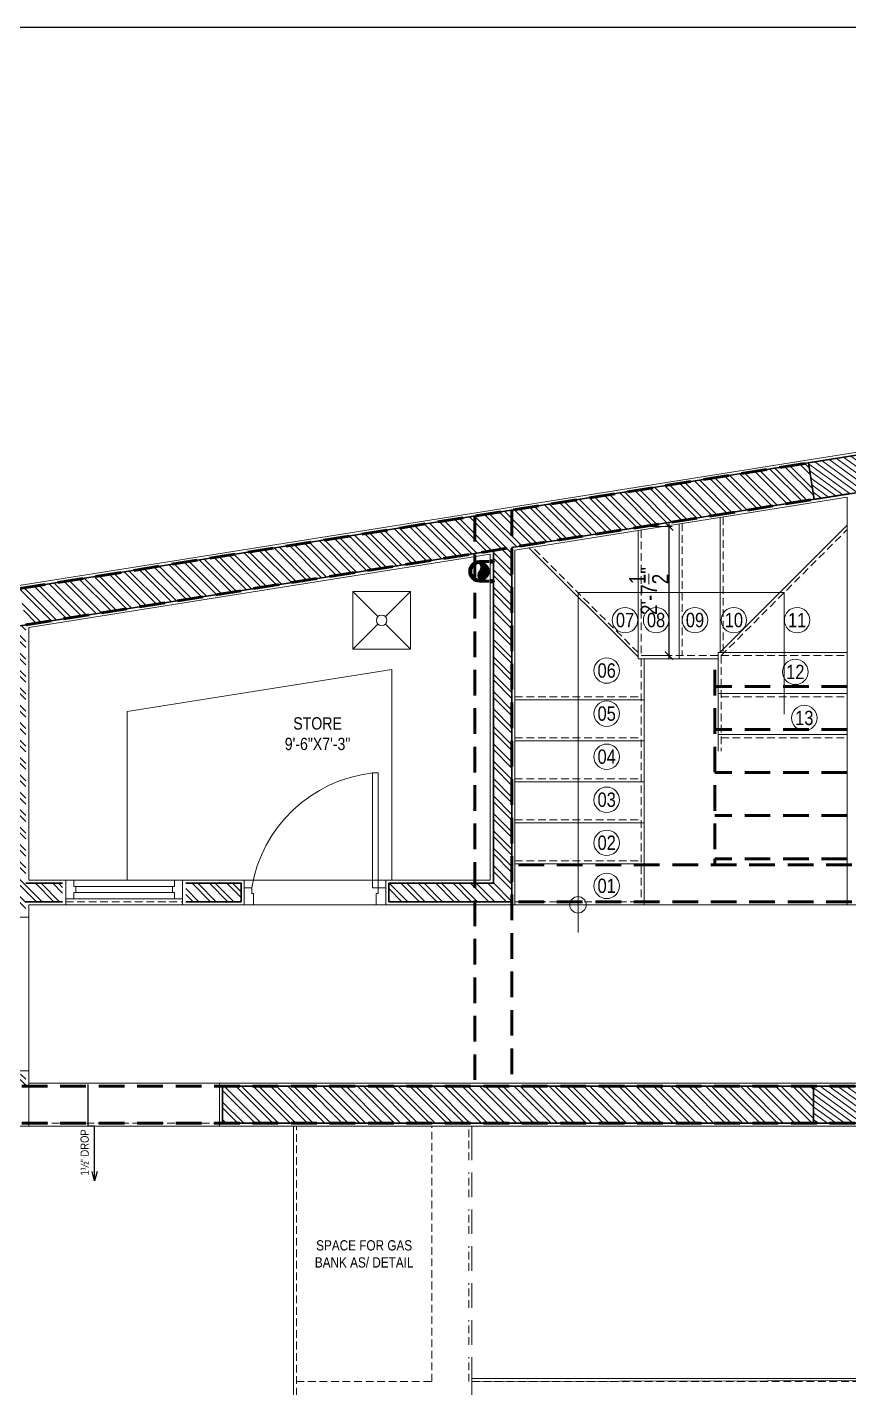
# Model space of a CAD drawing. Header units: inches. Extents: x -190799 to -189704, y -49100 to -46985.
# Drawn here: x -190444.7 to -190244.5, y -47316.9 to -46985.1 of the extents above; entities that cross this region are included whole.
import ezdxf

# ---------------------------------------------------------------- set-up
doc = ezdxf.new("R2010")
doc.units = ezdxf.units.IN
doc.header["$LTSCALE"] = 25
doc.header["$MEASUREMENT"] = 0
doc.header["$PDMODE"] = 3
doc.linetypes.add('DASHED2', pattern=[0.375, 0.25, -0.125])
doc.layers.get('0').update_dxf_attribs({"lineweight": 0})
doc.layers.get('Defpoints').update_dxf_attribs({"lineweight": 0})
for name, color, linetype, lineweight in [('COLUMN', 1, 'Continuous', 30), ('COLUMNHATCH', 8, 'Continuous', 0), ('CWS', 180, 'Continuous', 18), ('elevation', 6, 'Continuous', 9), ('hidden', 7, 'DASHED2', 5), ('LVL. TEXT', 22, 'Continuous', 5), ('PLASTER LINE', 1, 'Continuous', 5), ('PP-BEAM', 104, 'DASHED2', 50), ('PP-ROOM 2', 3, 'Continuous', 13), ('PP-ROOM 3', 3, 'Continuous', 13), ('PP-ROOM 4', 3, 'Continuous', 13), ('PP-WALL', 7, 'Continuous', 30), ('SANITARY', 212, 'Continuous', 5), ('sechatch', 8, 'Continuous', 0), ('SH - ANGLE SUPPORT', 7, 'Continuous', 30), ('TEXT', 7, 'Continuous', 13), ('TOILET ELE', 7, 'Continuous', 13), ('WIN', 22, 'Continuous', 0), ('wwp', 3, 'Continuous', 20)]:
    doc.layers.add(name, color=color, linetype=linetype, lineweight=lineweight)
doc.layers.add('PP-OUTER ', color=3, linetype='Continuous')
doc.layers.add('SH- WWP', color=92, linetype='Continuous')
doc.styles.add('RAJ', font='Arial Narrow.ttf')
doc.styles.get("Standard").update_dxf_attribs({"font": 'Arial Narrow.ttf'})
doc.styles.add('WORKING', font='Arial Narrow.ttf', dxfattribs={"height": 4})
doc.dimstyles.new('WORKING', dxfattribs={"dimtxt": 3.5, "dimasz": 1.5, "dimexe": 0.75, "dimexo": 1.5, "dimgap": 0.25, "dimtad": 1, "dimdec": 3, "dimzin": 3, "dimdsep": 46, "dimlunit": 4, "dimtxsty": 'Standard', "dimblk1": 'ARCHTICK', "dimblk2": 'ARCHTICK', "dimsah": 1, "dimcen": 0.09375, "dimdle": 0.75, "dimclrd": 256, "dimclre": 256, "dimclrt": 256, "dimadec": 0, "dimazin": 0, "dimtfac": 1, "dimtdec": 3, "dimtofl": 0, "dimtmove": 1, "dimatfit": 3, "dimldrblk": 'OPEN30', "dimfxl": 1, "dimtolj": 1, "dimtzin": 0, "dimlwe": -1, "dimarcsym": 0})
doc.dimstyles.new('WORKING DIM', dxfattribs={"dimtxt": 4, "dimasz": 2.25, "dimexe": 1, "dimexo": 1, "dimgap": 0.5, "dimtad": 1, "dimzin": 3, "dimdsep": 46, "dimlunit": 4, "dimtxsty": 'RAJ', "dimblk1": 'ARCHTICK', "dimblk2": 'ARCHTICK', "dimsah": 1, "dimcen": 0.09375, "dimdle": 1, "dimclrd": 256, "dimclre": 256, "dimclrt": 256, "dimadec": 0, "dimazin": 0, "dimtfac": 0.7500000500000003, "dimtofl": 0, "dimtmove": 1, "dimatfit": 3, "dimldrblk": 'OPEN30', "dimfxl": 1, "dimtolj": 1, "dimtzin": 0, "dimarcsym": 0})
pattern_1 = [(144.0500546287213, (141.962397418858, -2979.542852115272), (-0.7338478202626239, -1.011912731758918), [])]

# ---------------------------------------------------------------- blocks, each defined once
blk = doc.blocks.new('_ArchTick')
at = {"color": 0, "linetype": 'ByBlock', "const_width": 0.15}
blk.add_lwpolyline([(-0.5, -0.5), (0.5, 0.5)], dxfattribs=at)
blk = doc.blocks.new('_Open30')
at = {"color": 0, "linetype": 'ByBlock', "lineweight": -2}
for p, q in [((-1, 0.26794919), (0, 0)), ((0, 0), (-1, -0.26794919)), ((0, 0), (-1, 0))]:
    blk.add_line(p, q, dxfattribs=at)
blk = doc.blocks.new('*D16')
at = {"layer": 'Defpoints', "color": 0, "ltscale": 30}
for p in [(-190295.1104294671, -47106.86745093769), (-190288.2848914895, -47106.86745093769), (-190295.1104294671, -47138.36745093769)]:
    blk.add_point(p, dxfattribs=at)
at = {"layer": 'TOILET ELE', "ltscale": 30}
for p, q in [((-190293.6104294671, -47106.86745093769), (-190287.5348914895, -47106.86745093769)), ((-190293.6104294671, -47138.36745093769), (-190287.5348914895, -47138.36745093769))]:
    blk.add_line(p, q, dxfattribs=at)
at = {"layer": 'TOILET ELE', "lineweight": -2, "ltscale": 30}
blk.add_line((-190288.2848914895, -47139.11745093769), (-190288.2848914895, -47106.11745093769), dxfattribs=at)
at = {"layer": 'TOILET ELE', "lineweight": -2, "ltscale": 30, "xscale": 2, "yscale": 2, "zscale": 2}
for p, rotation in [((-190288.2848914895, -47106.86745093769), 90), ((-190288.2848914895, -47138.36745093769), 270)]:
    blk.add_blockref('_ArchTick', p, dxfattribs=dict(at, rotation=rotation))
at = {"layer": 'TOILET ELE', "ltscale": 30, "insert": (-190293.2179292339, -47122.61745093769), "char_height": 4, "attachment_point": 5, "rotation": 90}
blk.add_mtext('\\A1;2\'-7{\\H1.000000x;\\S1/2;}"', dxfattribs=at)
blk = doc.blocks.new('BGJ')
at = {"layer": 'SANITARY', "ltscale": 30}
for p, q in [((-182139.6266203189, -47404.21461824173), (-182133.539386323, -47410.30185223762)), ((-182139.6266203189, -47404.21461824172), (-182133.539386323, -47410.3018522376)), ((-182125.6266203189, -47404.21461824173), (-182131.7138543147, -47410.30185223762)), ((-182125.6266203189, -47404.21461824172), (-182131.7138543148, -47410.3018522376)), ((-182133.539386323, -47412.12738424584), (-182139.6266203189, -47418.21461824172)), ((-182133.539386323, -47412.12738424584), (-182139.6266203189, -47418.21461824172)), ((-182131.7138543147, -47412.12738424584), (-182125.6266203189, -47418.21461824172)), ((-182131.7138543148, -47412.12738424584), (-182125.6266203189, -47418.21461824172))]:
    blk.add_line(p, q, dxfattribs=at)
for points in [[(-182139.6266203189, -47404.21461824173), (-182125.6266203189, -47404.21461824173), (-182125.6266203189, -47418.21461824172), (-182139.6266203189, -47418.21461824172)], [(-182139.6266203189, -47404.21461824172), (-182125.6266203189, -47404.21461824172), (-182125.6266203189, -47418.21461824172), (-182139.6266203189, -47418.21461824172)]]:
    blk.add_lwpolyline(points, close=True, dxfattribs=at)
for centre in [(-182132.6266203189, -47411.21461824173), (-182132.6266203189, -47411.21461824172)]:
    blk.add_circle(centre, 1.290846062300261, dxfattribs=at)
blk = doc.blocks.new('*X19')
at = {"color": 0}
for p, q in [((113.6040440224238, 341.4692042597887), (113.7240518539459, 341.5892120913109)), ((113.7279130090329, 341.4162965511011), (114.3176786467903, 342.0060621888587)), ((113.8423566890578, 341.3539635358294), (114.318169125598, 341.8297759723697)), ((113.9481308900426, 341.2829610415177), (114.3186596044057, 341.6534897558808)), ((114.0456951115147, 341.2037485676931), (114.3191500832134, 341.4772035393918)), ((114.1352787081868, 341.1165554690687), (114.3196405620211, 341.3009173229029)), ((114.2169109186877, 341.0214109842728), (114.3201310408288, 341.1246311064139)), ((114.2904245531791, 340.9181479234677), (114.3206215196365, 340.948344889925))]:
    blk.add_line(p, q, dxfattribs=at)
blk = doc.blocks.new('wwp')
at = {"layer": 'SH- WWP', "lineweight": 30}
h = blk.add_hatch(color=256, dxfattribs=at)
edge = h.paths.add_edge_path()
edge.add_ellipse((-188963.3754563629, -47122.30950436633), major_axis=(1.131884257421873, -1.131884257421873), ratio=1, start_angle=96.33861705337148, end_angle=173.6613829472612, ccw=False)
edge.add_ellipse((-188964.3754563629, -47121.05957479056), major_axis=(-1.414213562374951, -1.414213562374951), ratio=0.9999999999973742, start_angle=-44.99999999948568, end_angle=134.9999999993352, ccw=False)
edge.add_ellipse((-188965.3754563629, -47119.80964521479), major_axis=(-1.131884257421873, -1.131884257421873), ratio=1, start_angle=6.338617053256482, end_angle=83.6613829472612)
at = {"layer": 'SH - ANGLE SUPPORT'}
for p, q in [((-188966.945100589, -47121.00102040143, -967.949206592016), (-188966.9451005889, -47123.36744830938, -967.949206592016)), ((-188966.625100589, -47121.0768013093, -967.949206592016), (-188966.625100589, -47123.36744830938, -967.949206592016)), ((-188962.1258349506, -47121.0768013093, -967.949206592016), (-188962.1258349506, -47123.36744830938, -967.949206592016)), ((-188961.8058349506, -47121.00102040143, -967.949206592016), (-188961.8058349507, -47123.36744830938, -967.949206592016)), ((-188967.1687652276, -47123.66238844802, -967.949206592016), (-188967.1687652276, -47123.72282921278, -967.949206592016)), ((-188967.1687652276, -47123.72282921278, -967.949206592016), (-188967.1360786725, -47123.75551576802, -967.949206592016)), ((-188966.4341225053, -47123.75551576802, -967.949206592016), (-188967.1360786725, -47123.75551576802, -967.949206592016)), ((-188967.1315142996, -47123.76039828241, -967.949206592016), (-188967.1315142996, -47124.10291341733, -967.949206592016)), ((-188967.1315142996, -47124.10291341733, -967.949206592016), (-188967.0570124436, -47124.1774152733, -967.949206592016)), ((-188966.5135068758, -47124.1774152733, -967.949206592016), (-188967.0570124436, -47124.1774152733, -967.949206592016)), ((-188966.9452954529, -47124.54103884092, -967.949206592016), (-188966.8926726456, -47124.59366164822, -967.949206592016)), ((-188966.9452596596, -47124.54107463412, -967.949206592016), (-188966.9452596596, -47124.1774152733, -967.949206592016)), ((-188966.9451005889, -47121.7496627559, -967.949206592016), (-188966.625100589, -47121.7496627559, -967.949206592016)), ((-188966.945100589, -47121.7496627559, -967.949206592016), (-188966.625100589, -47121.7496627559, -967.949206592016)), ((-188966.6154823462, -47122.23079238151, -967.949206592016), (-188966.9354823462, -47122.23079238151, -967.949206592016)), ((-188966.6154823462, -47122.23079238151, -967.949206592016), (-188966.9354823462, -47122.23079238151, -967.949206592016)), ((-188966.8928853954, -47123.75551576802, -967.949206592016), (-188966.8928853954, -47124.0257062045, -967.949206592016)), ((-188966.677882467, -47124.59366164822, -967.949206592016), (-188966.8926726456, -47124.59366164822, -967.949206592016)), ((-188966.6252596597, -47124.54103884092, -967.949206592016), (-188966.677882467, -47124.59366164822, -967.949206592016)), ((-188966.6776344645, -47124.02628598741, -967.949206592016), (-188966.6776344645, -47123.75551576802, -967.949206592016)), ((-188966.6252596597, -47124.54103884092, -967.949206592016), (-188966.6252596597, -47124.1774152733, -967.949206592016)), ((-188966.4390050198, -47124.10291341733, -967.949206592016), (-188966.5135068758, -47124.1774152733, -967.949206592016)), ((-188966.4014359502, -47123.7228292129, -967.949206592016), (-188966.4390050198, -47123.76039828241, -967.949206592016)), ((-188966.4390050198, -47123.76039828241, -967.949206592016), (-188966.4390050198, -47124.10291341733, -967.949206592016)), ((-188966.4014359502, -47123.66238844802, -967.949206592016), (-188966.4014359502, -47123.7228292129, -967.949206592016)), ((-188962.3492697575, -47123.66238844802, -967.949206592016), (-188962.3492697575, -47123.7228292129, -967.949206592016)), ((-188962.3492697575, -47123.7228292129, -967.949206592016), (-188962.311700688, -47123.76039828241, -967.949206592016)), ((-188962.3165832024, -47123.75551576802, -967.949206592016), (-188961.6146270353, -47123.75551576802, -967.949206592016)), ((-188962.311700688, -47123.76039828241, -967.949206592016), (-188962.311700688, -47124.10291341733, -967.949206592016)), ((-188962.311700688, -47124.10291341733, -967.949206592016), (-188962.237198832, -47124.1774152733, -967.949206592016)), ((-188962.237198832, -47124.1774152733, -967.949206592016), (-188961.6936932641, -47124.1774152733, -967.949206592016)), ((-188962.1354531934, -47122.23079238151, -967.949206592016), (-188961.8154531934, -47122.23079238151, -967.949206592016)), ((-188961.8058349506, -47121.7496627559, -967.949206592016), (-188962.1258349506, -47121.7496627559, -967.949206592016)), ((-188962.1254460481, -47124.54103884092, -967.949206592016), (-188962.1254460481, -47124.1774152733, -967.949206592016)), ((-188962.1254460481, -47124.54103884092, -967.949206592016), (-188962.0728232407, -47124.59366164822, -967.949206592016)), ((-188962.0730712433, -47124.02628598741, -967.949206592016), (-188962.0730712433, -47123.75551576802, -967.949206592016)), ((-188962.0728232407, -47124.59366164822, -967.949206592016), (-188961.8580330622, -47124.59366164822, -967.949206592016)), ((-188961.8054102548, -47124.54103884092, -967.949206592016), (-188961.8580330622, -47124.59366164822, -967.949206592016)), ((-188961.8578203124, -47123.75551576802, -967.949206592016), (-188961.8578203124, -47124.0257062045, -967.949206592016)), ((-188961.8054460481, -47124.54107463412, -967.949206592016), (-188961.8054460481, -47124.1774152733, -967.949206592016)), ((-188961.6191914081, -47124.10291341733, -967.949206592016), (-188961.6936932641, -47124.1774152733, -967.949206592016)), ((-188961.6191914081, -47123.76039828241, -967.949206592016), (-188961.6191914081, -47124.10291341733, -967.949206592016)), ((-188961.5819404802, -47123.72282921278, -967.949206592016), (-188961.6146270353, -47123.75551576802, -967.949206592016)), ((-188961.5819404802, -47123.66238844802, -967.949206592016), (-188961.5819404802, -47123.72282921278, -967.949206592016))]:
    blk.add_line(p, q, dxfattribs=at)
at = {"layer": 'SH - ANGLE SUPPORT', "lineweight": 30, "ltscale": 30}
for centre, radius, start, end in [((-188964.3754677697, -47121.04750148591, -967.949206592016), 2.570053173803593, 1.03628795968503, 178.963712040315), ((-188964.3754677698, -47121.04744831231, -967.949206592016), 2.249999999973499, 359.1086964157475, 181.0351236707968)]:
    blk.add_arc(centre, radius, start, end, dxfattribs=at)
at = {"layer": 'SH - ANGLE SUPPORT'}
for centre, major_axis, ratio, start_param, end_param in [((-188967.1423703642, -47123.95354966592, -967.949206592016), (-0.1836427452739944, -0.1836427452739943), 0.9999999999368008, 1.321980081508954, 2.080566339232767), ((-188966.8351300095, -47124.4793448635, -967.949206592016), (-0.1705916076496874, 0.1705916076496874), 0.999999999760294, 5.688778807306168, 5.971833700054205), ((-188966.7768625706, -47124.55320004231, -967.949206592016), (-0.1705916076887824, 0.1705916076887824), 0.9999999996600238, 5.688778807161095, 6.270402491256428), ((-188966.7551287335, -47124.55970017021, -967.949206592016), (-0.1344147606365146, 0.1344147606365146), 0.999999999943205, 5.728383428940758, 6.607487426932795), ((-188966.7470185436, -47124.66133378452, -967.949206592016), (-0.1348098848379323, -0.1348098848379323), 0.9999999999832394, 4.157022774644297, 5.034816392267177), ((-188966.6716525393, -47123.995972259, -967.949206592016), (-0.1574100662167231, -0.1574100662167231), 0.9999999999492625, -0.6581166819626016, 0.1674448601924983), ((-188967.1452921522, -47123.80579111862, -967.949206592016), (-0.3609602734330845, -0.3609602734330845), 0.9999999985248337, 1.329768371967712, 1.540798847705387), ((-188967.0542710154, -47124.04949546111, -967.949206592016), (-0.2498462547944095, 0.2498462547944096), 0.9999999997529783, 3.07103540007882, 3.556541279278682), ((-188966.724706899, -47124.63553641643, -967.949206592016), (-0.0704988428573968, 0.0704988428573968), 0.9999999987001688, 5.845023447041205, 6.635131607442305), ((-188967.05242547, -47124.00442618001, -967.949206592016), (-0.3174102309503291, 0.3174102309503292), 0.9999999999057578, 2.957247137274627, 3.531377346261267), ((-188966.9281322283, -47123.95354966592, -967.949206592016), (-0.1836427452988981, -0.1836427452988981), 0.9999999997967158, 1.31702638456285, 2.080566339341388), ((-188967.0456468918, -47124.10160628171, -967.949206592016), (-0.32020012842279, 0.3202001284227902), 0.9999999999894763, 2.954778906754643, 3.562597790826818), ((-188966.6895303963, -47124.81752388892, -967.949206592016), (-0.1705916081115296, -0.1705916081115296), 0.999999998305713, 4.117982481585826, 4.309006795868541), ((-188967.0229994481, -47124.10509882719, -967.949206592016), (-0.3609602731301515, -0.3609602731301514), 0.9999999993591624, 1.329768371829679, 1.678717008386833), ((-188966.9996925391, -47124.14397014401, -967.949206592016), (-0.3609602733034912, -0.3609602733034912), 0.9999999989039782, 1.329768372004166, 1.608853964503214), ((-188966.4283179121, -47123.95354966592, -967.949206592016), (-0.1836427452739943, 0.1836427452739944), 0.9999999999368012, 1.061026314264988, 1.819612572026533), ((-188962.345635089, -47123.39469327271, -967.949206592016), (-0.7483036439644577, -0.7483036439644576), 0.9999999996438159, 3.391710508020425, 3.722963248078924), ((-188962.6738943971, -47123.3116237513, -967.949206592016), (-0.6743739490639936, -0.6743739490639933), 0.9999995311078936, 3.304858807697911, 3.314800786619087), ((-188962.6738943971, -47123.5597619797, -967.949206592016), (-0.6743742929851421, 0.6743742929851421), 0.9999995182274332, 4.875654981909734, 4.885596952026206), ((-188962.6738943971, -47123.79135734731, -967.949206592016), (-0.6743742929851421, 0.6743742929851421), 0.9999995182274332, 4.875654981904773, 4.885596952026206), ((-188961.6648194693, -47121.9045271393, -967.949206592016), (-0.5499938548614107, -0.5499938548614107), 0.9999999996759106, 0.1632660789033545, 0.6092701062675655), ((-188961.6648194693, -47122.15266536758, -967.949206592016), (-0.5499938548614107, -0.5499938548614107), 0.9999999996759106, 0.1632660789033545, 0.609270106273636), ((-188961.6648194693, -47122.38426073521, -967.949206592016), (-0.5499938549968599, 0.5499938549968602), 0.9999999998192924, 1.734062405642048, 2.18006643292402)]:
    blk.add_ellipse(centre, major_axis=major_axis, ratio=ratio, start_param=start_param, end_param=end_param, dxfattribs=at)
at = {"layer": 'SH - ANGLE SUPPORT', "extrusion": (0, 0, -1)}
for centre, major_axis, ratio, start_param, end_param in [((-188967.0861160703, -47121.9045271393, -967.949206592016), (0.5499938548614107, -0.5499938548614107), 0.9999999996759106, 0.1632660788664343, 0.609270106273636), ((-188967.0861160703, -47121.9045271393, -967.949206592016), (0.5499938548614107, -0.5499938548614107), 0.9999999996759106, 0.1632660788664343, 0.609270106273636), ((-188967.0861160703, -47122.15266536758, -967.949206592016), (0.5499938548614107, -0.5499938548614107), 0.9999999996759106, 0.1632660789402746, 0.609270106273636), ((-188967.0861160703, -47122.15266536758, -967.949206592016), (0.5499938548614107, -0.5499938548614107), 0.9999999996759106, 0.1632660789402746, 0.609270106273636), ((-188967.0861160703, -47122.38426073521, -967.949206592016), (0.5499938549968599, 0.5499938549968602), 0.9999999998192924, 1.734062405639007, 2.180066432960775), ((-188967.0861160703, -47122.38426073521, -967.949206592016), (0.5499938549968599, 0.5499938549968602), 0.9999999998192924, 1.734062405639007, 2.180066432960775), ((-188966.4053004505, -47123.39469327271, -967.949206592016), (0.7483036439644577, -0.7483036439644576), 0.9999999996438159, 3.391710508017021, 3.722963248071372), ((-188966.4053004506, -47123.39469327271, -967.949206592016), (0.7483036439644577, -0.7483036439644576), 0.9999999996438159, 3.391710507990375, 3.722963248033285), ((-188966.0770411424, -47123.3116237513, -967.949206592016), (0.6743739490639936, -0.6743739490639933), 0.9999995311078936, 3.304858807710485, 3.314800786631487), ((-188966.0770411425, -47123.3116237513, -967.949206592016), (0.6743739490639936, -0.6743739490639933), 0.9999995311078936, 3.304858807652745, 3.314800786631487), ((-188966.0770411424, -47123.5597619797, -967.949206592016), (0.6743742929851421, 0.6743742929851421), 0.9999995182274332, 4.875654982009986, 4.885596952081814), ((-188966.0770411425, -47123.5597619797, -967.949206592016), (0.6743742929851421, 0.6743742929851421), 0.9999995182274332, 4.875654981979875, 4.885596952051754), ((-188966.0770411424, -47123.79135734731, -967.949206592016), (0.6743742929851421, 0.6743742929851421), 0.9999995182274332, 4.875654982007505, 4.885596952079185), ((-188966.0770411425, -47123.79135734731, -967.949206592016), (0.6743742929851421, 0.6743742929851421), 0.9999995182274332, 4.875654981952245, 4.885596952019065), ((-188962.3223877957, -47123.95354966592, -967.949206592016), (0.1836427452739943, 0.1836427452739944), 0.9999999999368012, 1.061026314357026, 1.819612571944631), ((-188961.7050588159, -47124.10160628171, -967.949206592016), (0.32020012842279, 0.3202001284227902), 0.9999999999894763, 2.954778906754643, 3.562597790696368), ((-188961.7277062596, -47124.10509882719, -967.949206592016), (0.3609602731301515, -0.3609602731301514), 0.9999999993591624, 1.329768371843753, 1.678717008352351), ((-188961.7510131687, -47124.14397014401, -967.949206592016), (0.3609602733034912, -0.3609602733034912), 0.9999999989039782, 1.329768371948801, 1.608853964533869), ((-188961.6982802378, -47124.00442618001, -967.949206592016), (0.3174102309503291, 0.3174102309503292), 0.9999999999057578, 2.957247137274627, 3.531377346273586), ((-188961.8225734794, -47123.95354966592, -967.949206592016), (0.1836427452988981, -0.1836427452988981), 0.9999999997967158, 1.317026384795895, 2.080566339265138), ((-188961.6964346924, -47124.04949546111, -967.949206592016), (0.2498462547944095, 0.2498462547944096), 0.9999999997529783, 3.071035400084627, 3.556541279245475), ((-188962.0611753114, -47124.81752388892, -967.949206592016), (0.1705916081115296, -0.1705916081115296), 0.999999998305713, 4.117982481418323, 4.309006795710234), ((-188962.0259988087, -47124.63553641643, -967.949206592016), (0.0704988428573968, 0.0704988428573968), 0.9999999987001688, 5.845023447041205, 6.635131607456239), ((-188962.0036871641, -47124.66133378452, -967.949206592016), (0.1348098848379323, -0.1348098848379323), 0.9999999999832394, 4.157022774693521, 5.034816392605128), ((-188961.6054135555, -47123.80579111862, -967.949206592016), (0.3609602734330845, -0.3609602734330845), 0.9999999985248337, 1.329768372036687, 1.540798847705387), ((-188961.9955769743, -47124.55970017021, -967.949206592016), (0.1344147606365146, 0.1344147606365146), 0.999999999943205, 5.728383429126805, 6.607487426836458), ((-188962.0790531685, -47123.995972259, -967.949206592016), (0.1574100662167231, -0.1574100662167231), 0.9999999999492625, -0.6581166820825466, 0.1674448598593292), ((-188961.9738431372, -47124.55320004231, -967.949206592016), (0.1705916076887823, 0.1705916076887825), 0.9999999996600238, 5.688778807193481, 6.270402491376283), ((-188961.9155756982, -47124.4793448635, -967.949206592016), (0.1705916076496874, 0.1705916076496874), 0.999999999760294, 5.688778807289975, 5.971833700054205), ((-188961.6083353435, -47123.95354966592, -967.949206592016), (0.1836427452739944, -0.1836427452739943), 0.9999999999368008, 1.321980081508954, 2.080566339232767)]:
    blk.add_ellipse(centre, major_axis=major_axis, ratio=ratio, start_param=start_param, end_param=end_param, dxfattribs=at)
at = {"layer": 'SH- WWP', "lineweight": 30}
for radius in [2.25, 2]:
    blk.add_circle((-188964.3754563629, -47121.05957479056, -967.949206592016), radius, dxfattribs=at)
for centre, start, end in [((-188965.3754563629, -47119.80964521479, -967.949206592016), 231.3386170536718, 308.6613829463283), ((-188963.3754563629, -47122.30950436633, -967.949206592016), 51.33861705367175, 128.6613829463282)]:
    blk.add_arc(centre, 1.600726067880088, start, end, dxfattribs=at)
at = {"layer": 'SH - ANGLE SUPPORT', "extrusion": (0, 0, -1)}
for p, xscale, yscale, zscale, rotation in [((188903.3122304656, -47102.88462784322, 967.949206592016), 0.1862546400225255, 0.1862546400225255, -0.1862546400003328, 270), ((188903.0444702547, -47102.8852076261, 967.949206592016), 0.1862546400225255, 0.1862546400225255, -0.1862546400003328, 270), ((189025.706235453, -47102.8852076261, 967.949206592016), -0.1862546400225255, 0.1862546399643179, -0.1862546400225255, 89.99999999999997), ((189025.4384752421, -47102.88462784322, 967.949206592016), -0.1862546400225255, 0.1862546399643179, -0.1862546400225255, 89.99999999999997)]:
    blk.add_blockref('*X19', p, dxfattribs=dict(at, xscale=xscale, yscale=yscale, zscale=zscale, rotation=rotation))
blk = doc.blocks.new('door')
at = {"layer": 'WIN'}
for points in [[(-188890.4491238233, -47194.61745093694), (-188890.4491238233, -47164.11745093689), (-188891.9491238233, -47164.11745093689), (-188891.9491238233, -47194.61745093694)], [(-188925.9491238234, -47194.61745093905), (-188923.9491238234, -47194.61745093905), (-188923.9491238234, -47196.11745093905), (-188923.4491238235, -47196.11745093905), (-188923.4491238235, -47199.11745093911), (-188923.9491238234, -47199.11745093911), (-188923.9491238234, -47199.11745093911), (-188925.9491238234, -47199.11745093911)], [(-188888.4491238233, -47194.61745093694), (-188890.4491238233, -47194.61745093694), (-188890.4491238233, -47196.11745093694), (-188890.9491238233, -47196.11745093694), (-188890.9491238233, -47199.11745093697), (-188890.4491238233, -47199.11745093697), (-188890.4491238233, -47199.11745093697), (-188888.4491238233, -47199.11745093697)]]:
    blk.add_lwpolyline(points, close=True, dxfattribs=at)
blk.add_arc((-188887.6496071034, -47200.7008141754), 36.80573626990833, 96.70840820480994, 170.4863239469555, dxfattribs=at)
blk = doc.blocks.new('window.')
at = {"layer": 'WIN'}
for p, q in [((-189142.4491238229, -47193.11745093916), (-189166.949123823, -47193.11745093919)), ((-189142.4491238229, -47197.61745093916), (-189166.949123823, -47197.61745093919)), ((-189142.9491238229, -47194.61745093916), (-189166.449123823, -47194.61745093919)), ((-189142.9491238229, -47196.11745093916), (-189166.449123823, -47196.11745093919))]:
    blk.add_line(p, q, dxfattribs=at)
for points in [[(-189168.949123823, -47197.61745093919), (-189168.949123823, -47193.11745093919), (-189166.949123823, -47193.11745093919), (-189166.949123823, -47194.61745093919), (-189166.449123823, -47194.61745093919), (-189166.449123823, -47196.11745093919), (-189166.949123823, -47196.11745093919), (-189166.949123823, -47197.61745093919)], [(-189140.4491238229, -47197.61745093916), (-189140.4491238229, -47193.11745093916), (-189142.4491238229, -47193.11745093916), (-189142.4491238229, -47194.61745093916), (-189142.9491238229, -47194.61745093916), (-189142.9491238229, -47196.11745093916), (-189142.4491238229, -47196.11745093916), (-189142.4491238229, -47197.61745093916)]]:
    blk.add_lwpolyline(points, close=True, dxfattribs=at)

msp = doc.modelspace()

# ---------------------------------------------------------------- hatches: boundary and pattern name
at = {"layer": 'COLUMNHATCH', "ltscale": 5}
h = msp.add_hatch(dxfattribs=at)
h.set_pattern_fill('ANSI31', color=256, scale=10, angle=99.05005462872136, style=0)
h.set_pattern_definition(pattern_1)
h.paths.add_polyline_path([(-190254.3020282708, -47091.37131533215), (-190236.5261048763, -47088.53996451494), (-190235.1104294677, -47097.42792621248), (-190252.8863528622, -47100.25927702971)])
h = msp.add_hatch(dxfattribs=at)
h.set_pattern_fill('ANSI31', color=256, scale=10, angle=99.05005462872136, style=0)
h.set_pattern_definition(pattern_1)
h.paths.add_polyline_path([(-190253.1104294672, -47252.36745093924), (-190235.1104294678, -47252.36745093932), (-190235.1104294678, -47243.36745093933), (-190253.1104294672, -47243.36745093924)])
at = {"layer": 'sechatch', "ltscale": 30}
h = msp.add_hatch(dxfattribs=at)
h.set_pattern_fill('ANSI32,_O', color=256, scale=8, angle=270)
h.set_pattern_definition([(315, (-190346.4826567525, -47195.38941711539), (2.121320343559643, 2.121320343559641), []), (315, (-190346.4826567525, -47196.80363067539), (2.121320343559643, 2.121320343559641), [])])
h.paths.add_polyline_path([(-190335.6104294671, -47193.86745093933), (-190356.6104294671, -47193.86745093933), (-190356.610429467, -47198.36745093932), (-190335.6104294671, -47198.36745093932)], flags=17)
h.paths.add_polyline_path([(-190252.8863528623, -47100.25927702904), (-190254.3020282709, -47091.37131533147), (-190446.5261048758, -47121.98878504954), (-190445.1104294671, -47130.87674674712), (-190331.1104294671, -47112.71881559971), (-190331.1104294671, -47193.86745093933), (-190335.6104294671, -47193.86745093933), (-190335.6104294671, -47198.36745093932), (-190326.6104294671, -47198.36745093932), (-190326.6104294671, -47112.00205515968)])
h.paths.add_polyline_path([(-190462.8863528624, -47133.70809756371), (-190464.302028271, -47124.82013586614), (-190561.9759543678, -47140.37764836579), (-190560.5602789591, -47149.26561006335)])
h.paths.add_polyline_path([(-190406.1104294672, -47193.86745093931), (-190406.1104294672, -47198.36745093933), (-190392.6104294671, -47198.36745093932), (-190392.6104294671, -47193.86745093933)])
h.paths.add_polyline_path([(-190436.1104294667, -47198.36745093932), (-190436.1104294667, -47193.8674509393), (-190445.1104294671, -47193.8674509393), (-190445.1104294671, -47130.87674674716), (-190449.6104294671, -47131.59350718734), (-190449.6104294671, -47201.36745093933), (-190445.1104294669, -47201.36745093933), (-190445.1104294669, -47198.36745093932)])
h = msp.add_hatch(dxfattribs=at)
h.set_pattern_fill('ANSI32,_O', color=256, scale=8, angle=270)
h.set_pattern_definition([(315, (-190550.166048077, -47246.91198110909), (2.121320343559643, 2.121320343559641), []), (315, (-190550.166048077, -47248.32619466907), (2.121320343559643, 2.121320343559641), [])])
h.paths.add_polyline_path([(-190539.610429467, -47243.36745093933), (-190559.289203194, -47243.36745093933), (-190559.289203194, -47252.36745093932), (-190539.610429467, -47252.36745093932)])
h.paths.add_polyline_path([(-190570.5769528063, -47150.86106685291), (-190578.3362023544, -47152.09696087994), (-190579.751877763, -47143.20899918239), (-190577.4922481326, -47243.36745093296), (-190568.4899580214, -47243.36745093296)])
h.paths.add_polyline_path([(-190146.8604294671, -47244.61745093932), (-190236.3604294671, -47244.6174509393), (-190236.3604294671, -47246.61745093929), (-190146.8604294671, -47246.61745093933)])
h.paths.add_polyline_path([(-190146.3604294671, -47243.36745093933), (-190236.8604294671, -47243.36745093933), (-190236.8604294671, -47244.6174509393), (-190236.3604294671, -47244.6174509393), (-190146.8604294671, -47244.61745093932), (-190146.3604294671, -47244.61745093932)])
h.paths.add_polyline_path([(-190144.360429467, -47243.36745093933), (-190146.3604294671, -47243.36745093933), (-190146.3604294671, -47244.61745093932), (-190146.8604294671, -47244.61745093932), (-190146.8604294671, -47246.61745093933), (-190146.3604294671, -47246.61745093933), (-190146.3604294671, -47248.61745093932), (-190144.360429467, -47248.61745093932)])
h.paths.add_polyline_path([(-190143.6104294671, -47243.36745093933), (-190144.360429467, -47243.36745093933), (-190144.360429467, -47248.61745093932), (-190144.360429467, -47252.36745093932), (-190143.6104294671, -47252.36745093932)])
h.paths.add_polyline_path([(-190089.6104294671, -47243.36745093933), (-190090.360429467, -47243.36745093933), (-190090.360429467, -47252.36745093932), (-190089.6104294671, -47252.36745093932)])
h.paths.add_polyline_path([(-190087.110429467, -47244.61745093927), (-190087.6104294671, -47244.61745093927), (-190087.6104294671, -47243.36745093933), (-190089.6104294671, -47243.36745093933), (-190089.6104294671, -47248.61745093927), (-190087.6104294671, -47248.61745093927), (-190087.6104294671, -47246.61745093927), (-190087.110429467, -47246.61745093927)])
h.paths.add_polyline_path([(-189990.6104294671, -47243.36745093933), (-189995.110429467, -47243.36745093933), (-189995.110429467, -47248.61745093932), (-189995.110429467, -47252.36745093932), (-189990.6104294671, -47252.36745093932)])
h.paths.add_polyline_path([(-190112.110429467, -47252.36745093933), (-190112.110429467, -47243.36745093935), (-190127.110429467, -47243.36745093933), (-190127.110429467, -47238.86745093933), (-190131.610429467, -47238.86745093933), (-190131.610429467, -47243.36745093933), (-190143.6104294671, -47243.36745093933), (-190143.6104294671, -47252.36745093932)])
h.paths.add_polyline_path([(-190094.110429467, -47243.36745093935), (-190094.110429467, -47252.36745093932), (-190090.360429467, -47252.36745093932), (-190090.360429467, -47243.36745093933)])
h.paths.add_polyline_path([(-190253.1104294672, -47252.36745093933), (-190253.1104294672, -47243.36745093933), (-190397.110429467, -47243.36745093933), (-190397.110429467, -47252.36745093932)])
h.paths.add_polyline_path([(-190235.1104294672, -47246.61745093929), (-190235.1104294672, -47248.61745093931), (-190146.3604294671, -47248.61745093932), (-190146.3604294671, -47246.61745093933)])
h.paths.add_polyline_path([(-190235.1104294672, -47248.6174509393), (-190235.1104294672, -47252.36745093927), (-190144.360429467, -47252.36745093927), (-190144.360429467, -47248.61745093932)])
h.paths.add_polyline_path([(-190463.1104294671, -47252.36745093933), (-190463.1104294671, -47243.36745093932), (-190497.610429467, -47243.36745093933), (-190497.610429467, -47252.36745093932)])
h.paths.add_polyline_path([(-190449.610429467, -47243.36745093933), (-190445.1104294669, -47243.36745093942), (-190445.1104294669, -47240.36745093939), (-190449.610429467, -47240.36745093939)])
h.paths.add_polyline_path([(-190025.1104294671, -47252.36745093927), (-190025.1104294671, -47248.61745093931), (-190089.6104294671, -47248.61745093927), (-190089.6104294671, -47252.36745093927)])
h.paths.add_polyline_path([(-190025.1104294671, -47248.61745093931), (-190025.1104294671, -47246.6174509393), (-190087.6104294671, -47246.61745093927), (-190087.6104294671, -47248.61745093927)])
h.paths.add_polyline_path([(-190025.1104294671, -47246.61745093931), (-190025.1104294671, -47244.61745093931), (-190087.110429467, -47244.61745093927), (-190087.110429467, -47246.61745093927)])
h.paths.add_polyline_path([(-190025.1104294671, -47244.61745093931), (-190025.1104294671, -47243.36745093933), (-190087.6104294671, -47243.36745093933), (-190087.6104294671, -47244.61745093927)])

# ---------------------------------------------------------------- linework, layer by layer
at = {"layer": 'COLUMN'}
for points in [[(-190254.3020282709, -47091.37131533208), (-190236.5261048757, -47088.53996451485), (-190235.1104294671, -47097.42792621242), (-190252.8863528622, -47100.25927702963)], [(-190253.1104294672, -47252.36745093932), (-190235.1104294672, -47252.36745093932), (-190235.1104294672, -47243.36745093933), (-190253.1104294672, -47243.36745093933)]]:
    msp.add_lwpolyline(points, close=True, dxfattribs=at)
at = {"layer": 'elevation'}
for p, q in [((-190275.8604294672, -47104.67804441509), (-190275.8604294672, -47137.55679076612)), ((-190295.8604294672, -47107.86364637079), (-190295.8604294672, -47139.11745093767)), ((-190285.8604294672, -47106.27084539293), (-190285.8604294672, -47139.11745093767)), ((-190275.9210896388, -47137.61745093769), (-190244.8604294671, -47106.55679076594)), ((-190295.8604294672, -47138.67811110936), (-190322.4411193259, -47112.09742125064)), ((-190310.4854294671, -47122.99245093764), (-190310.4854294671, -47205.86816242263)), ((-190310.4854294671, -47122.99245093764), (-190260.235429467, -47122.99245093762)), ((-190260.235429467, -47122.99245093762), (-190260.235429467, -47152.65296448647)), ((-190276.3604294671, -47137.61745093769), (-190276.3604294671, -47161.66530375374)), ((-190276.3604294671, -47137.61745093769), (-190244.8604294671, -47137.6174509377)), ((-190295.8604294672, -47139.11745093767), (-190276.3604294671, -47139.11745093767)), ((-190294.360429467, -47139.11745093767), (-190294.3604294671, -47199.11745093767)), ((-190420.3604294672, -47151.99655351845, 18.937099490897), (-190355.8604294671, -47141.72298721136, 18.937099490897)), ((-190355.8604294671, -47141.72298721137), (-190355.8604294671, -47193.11745093929)), ((-190276.3604294671, -47147.61745093768), (-190244.8604294671, -47147.61745093769)), ((-190325.860429467, -47149.11745093765), (-190294.3604294671, -47149.11745093765)), ((-190420.3604294672, -47151.99655351845), (-190420.3604294671, -47193.11745093935)), ((-190276.3604294671, -47157.61745093769), (-190244.8604294671, -47157.6174509377)), ((-190325.860429467, -47159.11745093767), (-190294.3604294671, -47159.11745093767)), ((-190325.860429467, -47169.11745093767), (-190294.3604294671, -47169.11745093767)), ((-190325.860429467, -47179.11745093767), (-190294.3604294671, -47179.11745093767)), ((-190325.860429467, -47189.11745093767), (-190294.3604294671, -47189.11745093767)), ((-190435.3604294667, -47199.11745093932), (-190406.8604294672, -47199.11745093932)), ((-190325.860429467, -47199.11745093767), (-190294.3604294671, -47199.11745093767)), ((-190444.3604294669, -47253.11745093932), (-190397.860429467, -47253.11745093932)), ((-190379.860429467, -47325.11745093936), (-190379.860429467, -47253.11745093932)), ((-190336.3604294669, -47261.36745093933), (-190336.3604294669, -47253.11745093932)), ((-190336.3604294669, -47270.36745093933), (-190336.3604294669, -47264.36745093932)), ((-190336.3604294669, -47279.36745093932), (-190336.3604294669, -47273.36745093933)), ((-190336.3604294669, -47288.36745093933), (-190336.3604294669, -47282.36745093932)), ((-190336.3604294669, -47297.36745093932), (-190336.3604294669, -47291.36745093932)), ((-190336.3604294669, -47306.36745093932), (-190336.3604294669, -47300.36745093933)), ((-190336.3604294669, -47315.36745093933), (-190336.3604294669, -47309.36745093932)), ((-190012.3604294671, -47314.61745093936), (-190336.360429467, -47314.61745093936))]:
    msp.add_line(p, q, dxfattribs=at)
msp.add_circle((-190310.4854294671, -47199.11745093767), 2, dxfattribs=at)
at = {"layer": 'hidden', "ltscale": 0.3}
for p, q in [((-190275.1104294671, -47104.55858434174), (-190275.1104294671, -47137.61745093769)), ((-190295.1104294671, -47107.74418629742), (-190295.1104294671, -47138.36745093769)), ((-190285.1104294671, -47106.15138531958), (-190285.1104294671, -47138.36745093769)), ((-190275.6104294671, -47138.36745093769), (-190244.8604294671, -47107.61745093769)), ((-190295.8604294672, -47137.61745093758), (-190321.5261892984, -47111.95169110639)), ((-190295.1104294671, -47138.36745093769), (-190276.3604294671, -47138.36745093768)), ((-190295.1104294671, -47139.11745093767), (-190295.1104294671, -47198.36745093769)), ((-190275.6104294671, -47138.36745093769), (-190275.6104294671, -47161.66530375374)), ((-190275.6104294671, -47138.36745093769), (-190244.8604294671, -47138.3674509377)), ((-190325.860429467, -47148.36745093769), (-190295.1104294671, -47148.36745093769)), ((-190275.6104294671, -47148.36745093769), (-190244.8604294671, -47148.36745093769)), ((-190325.860429467, -47158.36745093769), (-190295.1104294671, -47158.36745093769)), ((-190275.6104294671, -47158.36745093769), (-190244.8604294671, -47158.36745093769)), ((-190325.860429467, -47168.36745093769), (-190295.1104294671, -47168.36745093769)), ((-190325.860429467, -47178.36745093768), (-190295.1104294671, -47178.36745093768)), ((-190325.860429467, -47188.36745093769), (-190295.1104294671, -47188.36745093769)), ((-190435.3604294667, -47198.36745093932), (-190406.8604294672, -47198.36745093932)), ((-190325.860429467, -47198.36745093769), (-190295.1104294671, -47198.36745093769)), ((-190444.3604294669, -47252.36745093932), (-190397.860429467, -47252.36745093932)), ((-190379.1104294669, -47324.36745093935), (-190379.1104294669, -47253.11745093932)), ((-190346.1104294669, -47315.36745093935), (-190346.1104294669, -47253.11745093932)), ((-190337.1104294669, -47261.36745093933), (-190337.1104294669, -47253.11745093932)), ((-190337.1104294669, -47270.36745093933), (-190337.1104294669, -47264.36745093932)), ((-190337.1104294669, -47279.36745093932), (-190337.1104294669, -47273.36745093933)), ((-190337.1104294669, -47288.36745093933), (-190337.1104294669, -47282.36745093932)), ((-190337.1104294669, -47297.36745093932), (-190337.1104294669, -47291.36745093932)), ((-190337.1104294669, -47306.36745093932), (-190337.1104294669, -47300.36745093933)), ((-190337.1104294669, -47315.36745093933), (-190337.1104294669, -47309.36745093932)), ((-190379.1104294669, -47315.36745093935), (-190346.1104294669, -47315.36745093935)), ((-190336.360429467, -47315.36745093938), (-190013.1104294671, -47315.36745093935))]:
    msp.add_line(p, q, dxfattribs=at)
at = {"layer": 'PLASTER LINE', "ltscale": 30}
for p, q in [((-190580.5164548427, -47142.57132687648, 18.937099490897), (-190234.3604294672, -47087.43556130612, 18.937099490897)), ((-190325.860429467, -47112.64204930426, 18.937099490897), (-190244.8604294671, -47099.74036138376, 18.937099490897)), ((-190244.8604294671, -47199.11745093938), (-190244.8604294671, -47099.74036138376)), ((-190444.3604294672, -47131.5167408917, 18.937099490897), (-190331.8604294671, -47113.597729891, 18.937099490897)), ((-190331.8604294671, -47113.597729891), (-190331.8604294671, -47193.11745093929)), ((-190325.860429467, -47112.64204930428), (-190325.860429467, -47199.11745093932)), ((-190444.3604294672, -47131.5167408917), (-190444.3604294671, -47193.11745093938)), ((-190435.3604294667, -47193.11745093929), (-190444.3604294671, -47193.11745093929)), ((-190435.3604294667, -47193.11745093929), (-190435.3604294667, -47199.11745093932)), ((-190391.8604294671, -47193.11745093933), (-190406.8604294672, -47193.11745093931)), ((-190406.8604294672, -47193.11745093929), (-190406.8604294672, -47199.11745093932)), ((-190391.8604294671, -47193.11745093933), (-190391.8604294671, -47199.11745093932)), ((-190331.8604294671, -47193.11745093929), (-190357.360429467, -47193.11745093933)), ((-190357.360429467, -47193.11745093933), (-190357.360429467, -47199.11745093932)), ((-190444.3604294669, -47199.11745093932), (-190444.3604294669, -47202.11745093932)), ((-190435.3604294667, -47199.11745093932), (-190444.3604294669, -47199.11745093932)), ((-190391.8604294671, -47199.11745093932), (-190406.8604294672, -47199.11745093932)), ((-190325.860429467, -47199.11745093932), (-190357.360429467, -47199.11745093932)), ((-190244.8604294671, -47199.11745093938), (-190192.3604294671, -47199.11745093921)), ((-190444.3604294669, -47202.11745093932), (-190450.360429467, -47202.11745093932)), ((-190444.3604294669, -47239.61745093938), (-190450.360429467, -47239.61745093938)), ((-190444.3604294669, -47253.11745093932), (-190444.3604294669, -47239.61745093938)), ((-190132.360429467, -47242.61745093933), (-190397.860429467, -47242.61745093933)), ((-190397.860429467, -47253.11745093932), (-190397.860429467, -47242.61745093933)), ((-190444.3604294669, -47253.11745093932), (-190498.360429467, -47253.11745093932)), ((-190024.3604294671, -47253.11745093932), (-190397.860429467, -47253.11745093932))]:
    msp.add_line(p, q, dxfattribs=at)
at = {"layer": 'PP-BEAM'}
for p, q in [((-190446.5261048758, -47121.9887850494), (-190254.3020282721, -47091.37131532447)), ((-190445.1104294671, -47130.87674674699), (-190252.8863528634, -47100.25927702206)), ((-190335.6104294671, -47104.32212542045), (-190335.6104294671, -47243.36745093913)), ((-190326.6104294671, -47102.88860454006, 20.25085734973648), (-190326.6104294671, -47243.36745093913)), ((-190277.1104294671, -47141.80872017134), (-190277.1104294671, -47187.86745093913)), ((-190244.8604294672, -47145.86745093913), (-190277.1104294671, -47145.86745093913)), ((-190244.8604294672, -47156.36745093913), (-190277.1104294671, -47156.36745093913)), ((-190244.8604294672, -47166.86745093913), (-190277.1104294671, -47166.86745093913)), ((-190244.8604294672, -47177.36745093913), (-190277.1104294671, -47177.36745093913)), ((-190103.110429467, -47189.36745093913), (-190326.6104294671, -47189.36745093907)), ((-190244.8604294672, -47187.86745093913), (-190277.1104294671, -47187.86745093913)), ((-190277.1104294671, -47189.36745093909), (-190277.1104294671, -47187.86745093913)), ((-190103.110429467, -47198.36745093913), (-190326.6104294671, -47198.36745093913)), ((-190577.289203194, -47243.36745093277, 18.937099490897), (-189972.6104294671, -47243.36745093913)), ((-190577.2892031941, -47252.36745093277, 18.937099490897), (-189972.6104294672, -47252.36745093913))]:
    msp.add_line(p, q, dxfattribs=at)
at = {"layer": 'PP-OUTER ', "color": 3, "ltscale": 30}
msp.add_lwpolyline([(-190798.6523061862, -46985.14347098777), (-189704.2726047475, -46985.14347098777), (-189704.2726047475, -49099.80424824683), (-190798.6523061862, -49099.80424824683)], close=True, dxfattribs=at)
at = {"layer": 'PP-ROOM 2', "color": 3, "ltscale": 30}
msp.add_lwpolyline([(-190444.3604294672, -47131.5167408917), (-190331.8604294671, -47113.597729891), (-190331.8604294671, -47193.11745093929), (-190444.3604294671, -47193.11745093929), (-190444.3604294672, -47131.5167408917)], dxfattribs=at)
at = {"layer": 'PP-ROOM 3', "color": 3, "ltscale": 30}
msp.add_lwpolyline([(-190132.360429467, -47199.11745093927), (-190132.360429467, -47242.61745093933), (-190444.3604294669, -47242.61745093933), (-190444.3604294669, -47199.11745093932), (-190132.360429467, -47199.11745093927)], dxfattribs=at)
at = {"layer": 'PP-ROOM 4', "color": 3, "ltscale": 30}
msp.add_lwpolyline([(-190259.860429467, -47424.11745093936), (-190093.360429467, -47424.1174509393), (-190093.360429467, -47347.61745093904), (-190012.3604294671, -47347.61745093904), (-190012.3604294671, -47314.61745093936), (-190336.360429467, -47315.36745093938), (-190336.3604294669, -47371.61745093929), (-190259.860429467, -47371.61745093929), (-190259.860429467, -47424.11745093936)], dxfattribs=at)
at = {"layer": 'PP-WALL', "ltscale": 10}
for p, q in [((-190579.751877763, -47143.20899918239, 18.937099490897), (-190235.1104294671, -47088.31447559735, 18.937099490897)), ((-190326.6104294671, -47112.00205515968, 18.937099490897), (-190244.1104294671, -47098.86144709251, 18.937099490897)), ((-190570.5769528063, -47150.86106685319, 18.937099490897), (-190331.1104294672, -47112.71881559972, 18.937099490897)), ((-190331.1104294671, -47112.71881559971), (-190331.1104294671, -47193.86745093933)), ((-190326.6104294671, -47112.0020551597), (-190326.6104294671, -47198.36745093932)), ((-190436.1104294667, -47193.8674509393), (-190445.1104294671, -47193.8674509393)), ((-190392.6104294671, -47193.86745093933), (-190406.1104294672, -47193.86745093931)), ((-190392.6104294671, -47193.86745093933), (-190392.6104294671, -47198.36745093932)), ((-190331.1104294671, -47193.86745093933), (-190356.6104294671, -47193.86745093933)), ((-190356.6104294671, -47193.86745093933), (-190356.610429467, -47198.36745093932)), ((-190436.1104294667, -47198.36745093932), (-190445.1104294669, -47198.36745093932)), ((-190392.6104294671, -47198.36745093932), (-190406.1104294672, -47198.36745093932)), ((-190326.6104294671, -47198.36745093932), (-190356.610429467, -47198.36745093932)), ((-190397.110429467, -47243.36745093933), (-190253.1104294672, -47243.36745093933)), ((-190397.110429467, -47252.36745093932), (-190397.110429467, -47243.36745093933)), ((-190397.110429467, -47252.36745093932), (-190253.1104294672, -47252.36745093932))]:
    msp.add_line(p, q, dxfattribs=at)
at = {"layer": 'TEXT', "ltscale": 30}
for centre in [(-190299.0203498073, -47129.70503380708), (-190291.4603922287, -47129.70503380708), (-190281.973104687, -47129.70503380708), (-190272.4960220212, -47129.70503380708), (-190257.0815570382, -47129.70503380708), (-190303.4937786857, -47142.00728309171), (-190257.5202768287, -47142.33301343357), (-190303.4937786857, -47152.50728309173), (-190255.3277405344, -47153.56502093017), (-190303.4937786857, -47163.00728309171), (-190303.4937786857, -47173.50728309171), (-190303.4937786857, -47184.00728309171), (-190303.4937786857, -47194.50728309173)]:
    msp.add_circle(centre, 3.101281033257786, dxfattribs=at)

# ---------------------------------------------------------------- block references
at = {"layer": 'CWS', "ltscale": 30, "xscale": -1, "rotation": 89.99999999999997}
msp.add_blockref('wwp', (-237455.5228179152, -236082.1886831672, 967.949206592016), dxfattribs=at)
at = {"layer": 'CWS', "ltscale": 30, "xscale": 0.9200000000002484, "yscale": 0.9200000000002484, "zscale": 0.9200000000002484}
msp.add_blockref('door', (-16579.98723550267, -3775.929396063625), dxfattribs=at)
at = {"layer": 'CWS', "ltscale": 30}
msp.add_blockref('window.', (-1266.411305643676, -1.091393642127514e-10), dxfattribs=at)
at = {"layer": 'wwp', "lineweight": -2, "ltscale": 30, "xscale": -1, "rotation": 180}
msp.add_blockref('BGJ', (-8225.719138414745, -94540.96376401838, 18.937099490897), dxfattribs=at)

# ---------------------------------------------------------------- texts
at = {"layer": 'LVL. TEXT', "ltscale": 30, "insert": (-190430.7244673695, -47259.48535852624), "char_height": 2, "width": 90.68888035210476, "attachment_point": 5, "rotation": 90.00000000000004, "style": 'WORKING'}
msp.add_mtext('\\A1;1½"{\\H1.0003x; DROP}', dxfattribs=at)
at = {"layer": 'TEXT', "ltscale": 30, "attachment_point": 5, "style": 'RAJ'}
for s, insert, char_height, width in [('07', (-190299.0203498073, -47129.70503380708), 3.5, 95.17187843477065), ('08', (-190291.4603922287, -47129.70503380708), 3.5, 95.17187843477065), ('09', (-190281.973104687, -47129.70503380708), 3.5, 95.17187843477065), ('10', (-190272.4960220212, -47129.70503380708), 3.5, 95.17187843477065), ('11', (-190257.0815570382, -47129.70503380708), 3.5, 95.17187843477065), ('06', (-190303.4937786857, -47142.00728309171), 3.5, 95.17187843477065), ('12', (-190257.5202768287, -47142.33301343357), 3.5, 95.17187843477065), ('05', (-190303.4937786857, -47152.50728309173), 3.5, 95.17187843477065), ('STORE\\P9\'-6"X7\'-3"', (-190373.9671334804, -47157.40183904878), 3, 67.6826036934625), ('13', (-190255.3277405344, -47153.56502093017), 3.5, 95.17187843477065), ('04', (-190303.4937786857, -47163.00728309171), 3.5, 95.17187843477065), ('03', (-190303.4937786857, -47173.50728309171), 3.5, 95.17187843477065), ('02', (-190303.4937786857, -47184.00728309171), 3.5, 95.17187843477065), ('01', (-190303.4937786857, -47194.50728309173), 3.5, 95.17187843477065), ('SPACE FOR GAS BANK AS/ DETAIL', (-190362.610429467, -47284.24245093935), 2.5, 27.47967009794086)]:
    msp.add_mtext(s, dxfattribs=dict(at, insert=insert, char_height=char_height, width=width))

# ---------------------------------------------------------------- dimensions: what is measured, and where the dimension line sits
at = {"layer": 'TOILET ELE', "color": 3, "ltscale": 30}
dim = msp.add_linear_dim(base=(-190288.2848914895, -47106.86745093769), p1=(-190295.1104294671, -47138.36745093769), p2=(-190295.1104294671, -47106.86745093769), angle=90, dimstyle='WORKING', override={"dimtxt": 4, "dimasz": 2}, dxfattribs=at)
dim.commit()
dim.dimension.update_dxf_attribs({"geometry": '*D16', "text_midpoint": (-190293.2179292339, -47122.61745093769)})

# ---------------------------------------------------------------- leaders
at = {"layer": 'LVL. TEXT', "ltscale": 30}
msp.add_leader([(-190428.315269598, -47266.40988827739), (-190428.3152695979, -47253.11745093932), (-190429.8448870457, -47253.11745093929), (-190429.8448870457, -47242.92489964164)], dimstyle='WORKING DIM', override={"dimtad": 0}, dxfattribs=at)

doc.saveas('drawing.dxf')
